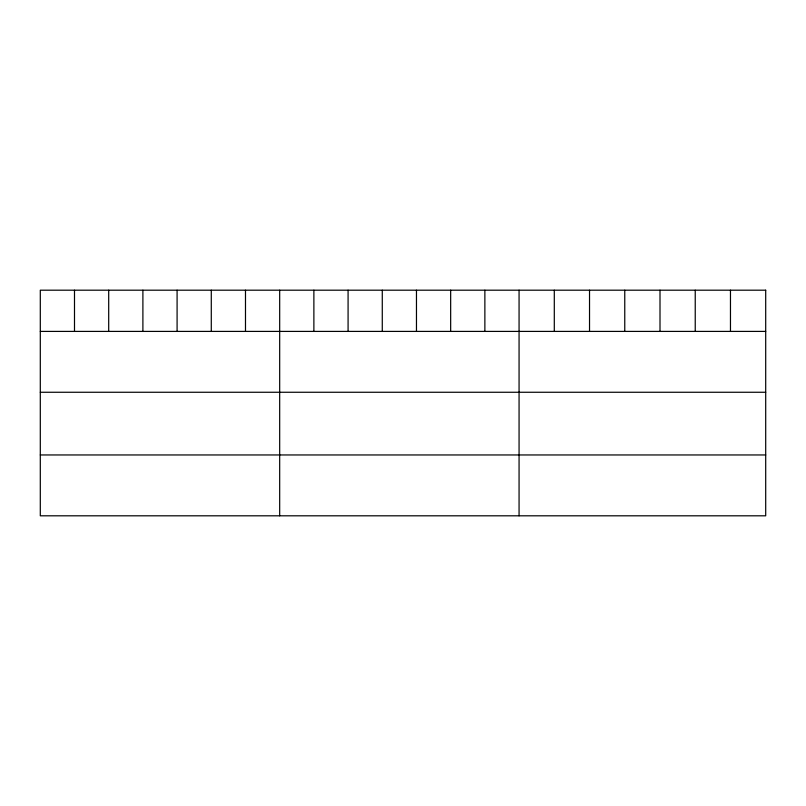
<?xml version="1.0" encoding="UTF-8"?>
<svg xmlns="http://www.w3.org/2000/svg" width="806" height="806" viewBox="0 0 806 806"><rect width="100%" height="100%" fill="white"/><g stroke="black" fill="none" stroke-linecap="round" stroke-linejoin="round"><path stroke-width="1.21" d="M40.3 331.407L765.7 331.407M40.3 392.26L765.7 392.26M40.3 454.957L765.7 454.957M730.468 290.19L730.468 331.407M695.235 290.19L695.235 331.407M660.003 290.19L660.003 331.407M624.761 290.19L624.761 331.407M589.529 290.19L589.529 331.407M554.296 290.19L554.296 331.407M519.064 290.19L519.064 515.81M484.869 290.19L484.869 331.407M450.665 290.19L450.665 331.407M416.47 290.19L416.47 331.407M382.276 290.19L382.276 331.407M348.081 290.19L348.081 331.407M313.877 290.19L313.877 331.407M279.682 290.19L279.682 515.81M245.487 290.19L245.487 331.407M211.283 290.19L211.283 331.407M177.088 290.19L177.088 331.407M142.894 290.19L142.894 331.407M108.699 290.19L108.699 331.407M74.495 290.19L74.495 331.407M765.7 290.19L40.3 290.19L40.3 515.81L765.7 515.81L765.7 290.19"/></g></svg>
